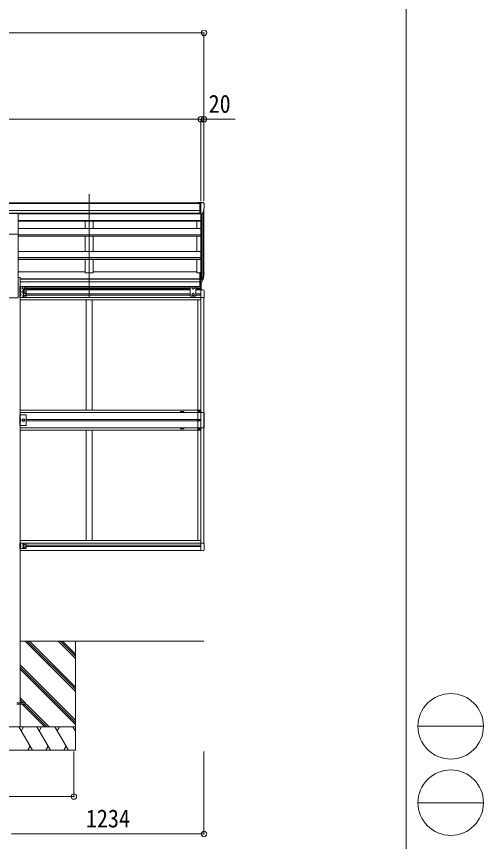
# Model space of a CAD drawing. Units: millimetres at full size. Extents: x -9783 to 9892, y -6828 to 6752.
# Drawn here: x 6897 to 9892, y -2002 to 3290 of the extents above; entities that cross this region are included whole.
import ezdxf
from ezdxf.enums import TextEntityAlignment as Align

# ---------------------------------------------------------------- set-up
doc = ezdxf.new("R2010")
doc.units = ezdxf.units.MM
doc.header["$LTSCALE"] = 35
doc.header["$PDMODE"] = 32
doc.header["$PDSIZE"] = 35
for name, color, linetype, lineweight in [('0-0_0', 7, 'Continuous', 9), ('0-1_本体', 4, 'Continuous', 9), ('0-2_部品', 7, 'Continuous', 9), ('0-8_PARTS2', 2, 'Continuous', 9), ('0-A_寸法', 4, 'Continuous', 9), ('1-1_GLASS', 4, 'Continuous', 9), ('1-2_GLASS_SEAL', 7, 'Continuous', 9), ('1-3_NOTPRINT', 7, 'Continuous', 9), ('F-0_240', 7, 'Continuous', 9)]:
    doc.layers.add(name, color=color, linetype=linetype, lineweight=lineweight)
doc.styles.add('ＭＳ ゴシック', font='')
doc.styles.get('ＭＳ ゴシック').set_extended_font_data('MS Gothic')

msp = doc.modelspace()

# ---------------------------------------------------------------- linework, layer by layer
at = {"layer": '0-0_0'}
for p, q in [((8099.34, -717.27), (6920.34, -717.27)), ((7275.14, -1039.73), (6952.68, -717.27)), ((7275.14, -1025.59), (6966.82, -717.27)), ((7275.14, -1011.45), (6980.96, -717.27)), ((7275.14, -827.6), (7164.81, -717.27)), ((7275.14, -813.46), (7178.95, -717.27)), ((7275.14, -799.32), (7193.1, -717.27)), ((7275.14, -717.27), (7275.14, -1417.27)), ((7275.14, -1223.58), (6920.34, -868.78)), ((7275.14, -1237.72), (6920.34, -882.93)), ((7275.14, -1251.87), (6920.34, -897.07)), ((6952.2, -1112.77), (6920.34, -1080.92)), ((6938.06, -1112.77), (6920.34, -1095.06)), ((6923.92, -1112.77), (6920.34, -1109.2)), ((7078.42, -1267.27), (6932.92, -1121.77)), ((7092.56, -1267.27), (6947.06, -1121.77)), ((7106.7, -1267.27), (6961.2, -1121.77)), ((6475.14, -1267.27), (7275.14, -1267.27)), ((6999.46, -1417.27), (6912.85, -1267.27)), ((6927.85, -1293.26), (6942.86, -1267.27)), ((7114.93, -1417.27), (7028.32, -1267.27)), ((7043.33, -1293.26), (7058.33, -1267.27)), ((7230.4, -1417.27), (7143.79, -1267.27)), ((7158.79, -1293.25), (7173.79, -1267.27)), ((7275.14, -1294.78), (7259.26, -1267.27)), ((7275.14, -1417.27), (6475.14, -1417.27)), ((6984.46, -1391.29), (6969.46, -1417.27)), ((7099.93, -1391.29), (7084.93, -1417.27)), ((7215.4, -1391.29), (7200.4, -1417.27))]:
    msp.add_line(p, q, dxfattribs=at)
at = {"layer": '0-1_本体'}
for p, q in [((8072.84, 2095.71), (2367.84, 2095.71)), ((8072.84, 2090.35), (2367.84, 2090.35)), ((8072.84, 2046.83), (2357.84, 2046.83)), ((8072.84, 2029.16), (2357.84, 2029.16)), ((6907.84, 2026.79), (8072.84, 2026.79)), ((8079.34, 2023.83), (6907.84, 2023.83)), ((7338.34, 2026.79), (7338.34, 2023.83)), ((7388.34, 2026.79), (7388.34, 2023.83)), ((8079.34, 2025.32), (8079.34, 1647.61)), ((8085.34, 2024.8), (8085.34, 1603.17)), ((8095.06, 2040.15), (8095.06, 1621.17)), ((8099.34, 1645.44), (8099.34, 2058.95)), ((8079.34, 1981.87), (6907.84, 1981.87)), ((8079.34, 1980.18), (6907.84, 1980.18)), ((8079.34, 1976.39), (6907.84, 1976.39)), ((7338.34, 1976.39), (7338.34, 1930.97)), ((7388.34, 1976.39), (7388.34, 1930.97)), ((8054.34, 1930.97), (8054.34, 1976.39)), ((8079.34, 1930.97), (6907.84, 1930.97)), ((6907.84, 1486.18), (6907.84, 1893.13)), ((8079.34, 1890.39), (6907.84, 1890.39)), ((8079.34, 1888.7), (6907.84, 1888.7)), ((8079.34, 1881.83), (6907.84, 1881.83)), ((7338.34, 1881.83), (7338.34, 1782.73)), ((7388.34, 1881.83), (7388.34, 1782.73)), ((8054.34, 1782.73), (8054.34, 1881.83)), ((8079.34, 1782.73), (6907.84, 1782.73)), ((8079.34, 1743.59), (6907.84, 1743.59)), ((8079.34, 1741.92), (6907.84, 1741.92)), ((8079.34, 1732.28), (6907.84, 1732.28)), ((7388.34, 1732.28), (7388.34, 1646.78)), ((8054.34, 1646.78), (8054.34, 1732.28)), ((7338.34, 1651.99), (6907.84, 1651.99)), ((8054.34, 1651.99), (7388.34, 1651.99)), ((8072.84, 1646.78), (8054.34, 1646.78)), ((6920.34, 1616.18), (6907.84, 1616.18)), ((6920.34, 1616.18), (6920.34, -1263.82)), ((8072.84, 1607.69), (6920.34, 1607.69)), ((8072.84, 1606.31), (6920.34, 1606.31)), ((8072.84, 1589.13), (6920.34, 1589.13)), ((6907.84, 1486.18), (6822.84, 1486.18))]:
    msp.add_line(p, q, dxfattribs=at)
msp.add_lwpolyline([(7338.34, 1732.28), (7338.34, 1646.78), (7388.34, 1646.78)], dxfattribs=at)
at = {"layer": '0-2_部品'}
for p, q in [((8072.84, 2096.32), (8062.84, 2096.23)), ((8062.84, 2094.71), (8062.84, 2096.23)), ((8072.84, 2024.33), (8072.84, 2096.32)), ((8091.34, 2096.32), (8072.84, 2096.32)), ((8079.34, 2023.33), (8079.34, 2096.32)), ((8091.34, 2096.32), (8093.67, 2096.17)), ((8094.43, 2095.75), (8098.5, 2089.94)), ((8101.34, 2086.95), (8101.34, 2086.32)), ((6822.84, 2027.28), (6907.84, 2027.28)), ((6907.84, 1893.13), (6907.84, 2027.28)), ((8072.84, 2024.33), (8079.34, 2024.33)), ((8079.34, 2023.33), (8084.55, 2023.65)), ((8086.97, 2025.15), (8096.24, 2041.21)), ((6822.84, 1893.13), (6907.84, 1893.13)), ((8072.84, 1647.01), (8072.84, 1585.95)), ((8072.84, 1647.01), (8079.34, 1647.01)), ((8079.34, 1647.01), (8079.34, 1585.13)), ((8072.84, 1608.7), (8079.34, 1608.7)), ((8072.84, 1603.3), (8079.34, 1603.3)), ((8079.34, 1602.3), (8084.48, 1602.3)), ((8079.34, 1600.3), (8084.19, 1600.3)), ((8085.78, 1603.05), (8095.53, 1621.46)), ((8096.95, 1620.97), (8086.79, 1601.8)), ((8094.36, 1604.12), (8086.79, 1586.63)), ((8072.84, 1585.95), (8079.34, 1585.95)), ((8079.34, 1585.13), (8084.19, 1585.13))]:
    msp.add_line(p, q, dxfattribs=at)
at = {"layer": '0-2_部品', "color": 4}
msp.add_line((6955.14, -1112.77), (6900.34, -1112.77), dxfattribs=at)
msp.add_lwpolyline([(6955.14, -1112.77), (6955.14, -1121.77), (6900.34, -1121.77)], dxfattribs=at)
at = {"layer": '0-2_部品'}
for centre, radius, start, end in [((8093.61, 2095.18), 1, 35, 86.5), ((7899.34, 2086.32), 202, 347.09739, 0), ((8098.34, 2086.95), 3, 0, 87), ((8084.37, 2026.65), 3, 273.5, 330), ((8011.39, 1647.42), 88.05, 342.78929, 2.77608), ((8010.68, 1643.14), 89.07, 345.58812, 5.50424), ((8084.19, 1603.3), 3, 270, 330), ((8084.48, 1603.8), 1.5, 270, 330), ((7966.12, 1640.19), 133.22, 344.28698, 356.72013), ((8084.19, 1588.13), 3, 270, 330)]:
    msp.add_arc(centre, radius, start, end, dxfattribs=at)
at = {"layer": '0-8_PARTS2'}
msp.add_line((7363.34, 1488.93), (7363.34, 2151.46), dxfattribs=at)
at = {"layer": '0-A_寸法', "color": 6}
for p, q in [((-3396.66, 3185.28), (8099.34, 3185.28)), ((8099.34, 3185.28), (8099.34, 2104.82)), ((2351.34, 2631.08), (8079.34, 2631.08)), ((8079.34, 2631.08), (8079.34, 2104.82)), ((8079.34, 2631.08), (8099.34, 2631.08)), ((8099.34, 2631.08), (8099.34, 2104.82)), ((8099.34, 2631.08), (8299.34, 2631.08)), ((7265.34, -1713.66), (7265.34, -1424.69)), ((8099.34, -1953.64), (8099.34, -1424.69)), ((6465.34, -1713.66), (7265.34, -1713.66)), ((8099.34, -1953.64), (6865.34, -1953.64))]:
    msp.add_line(p, q, dxfattribs=at)
for p in [(8099.34, 3185.28), (8079.34, 2631.08), (8099.34, 2631.08), (7265.34, -1713.66), (8099.34, -1953.64)]:
    msp.add_point(p, dxfattribs=at)
at = {"layer": '1-1_GLASS'}
for p, q in [((6957.64, 1557.62), (8011.84, 1557.62)), ((6959.62, 1554.12), (8011.84, 1554.12)), ((6959.64, 1545.12), (8011.84, 1545.12)), ((6959.64, 1541.62), (8011.84, 1541.62)), ((8011.84, 1536.62), (6959.64, 1536.62)), ((8079.34, 1557.62), (8043.84, 1557.62)), ((8079.34, 1554.12), (8046.84, 1554.12)), ((8079.34, 1545.12), (8046.84, 1545.12)), ((8079.34, 1541.62), (8046.84, 1541.62)), ((8046.84, 1536.62), (8079.34, 1536.62)), ((8079.34, 1537.11), (8079.34, -136.88)), ((8079.34, 1488.12), (6917.84, 1488.12)), ((6959.64, 1510.62), (8011.84, 1510.62)), ((6959.64, 1501.62), (8011.84, 1501.62)), ((8079.34, 1510.62), (8046.84, 1510.62)), ((8046.84, 1510.62), (8079.34, 1510.62)), ((8079.34, 1501.62), (8046.84, 1501.62)), ((8046.84, 1501.62), (8079.34, 1501.62)), ((8099.34, 1487.92), (8099.34, -87.69)), ((6917.84, 1472.12), (8079.34, 1472.12)), ((7343.34, 1472.61), (7343.34, 764.61)), ((7383.34, 1472.61), (7383.34, 764.61)), ((8059.34, 1472.61), (8059.34, -71.88)), ((7343.34, 635.61), (7343.34, -71.88)), ((7383.34, 635.61), (7383.34, -71.88)), ((6917.84, -71.88), (8079.34, -71.88)), ((6917.84, -87.88), (8079.34, -87.88)), ((6959.64, -101.38), (8079.34, -101.38)), ((6917.84, -136.38), (8079.34, -136.38)), ((6959.64, -110.38), (8079.34, -110.38))]:
    msp.add_line(p, q, dxfattribs=at)
at = {"layer": '1-2_GLASS_SEAL'}
for p, q in [((6917.84, 1558.62), (6917.84, 1523.62)), ((6954.84, 1558.62), (6917.84, 1558.62)), ((6920.34, 1558.62), (6920.34, 1523.62)), ((6920.84, 1546.12), (6920.34, 1546.2)), ((6920.34, 1541.12), (6927.34, 1541.12)), ((6920.84, 1554.12), (6921.65, 1553.97)), ((6920.84, 1546.12), (6921.65, 1546.26)), ((6920.84, 1536.12), (6921.65, 1535.97)), ((6959.84, 1553.62), (6959.84, 1528.62)), ((8015.84, 1558.62), (8011.84, 1554.62)), ((8011.84, 1501.12), (8011.84, 1554.62)), ((8015.84, 1558.62), (8042.84, 1558.62)), ((8029.34, 1557.12), (8022.84, 1553.37)), ((8022.84, 1553.37), (8022.84, 1545.86)), ((8022.84, 1545.86), (8029.34, 1542.11)), ((8035.84, 1553.37), (8029.34, 1557.12)), ((8029.34, 1542.11), (8035.84, 1545.86)), ((8035.84, 1545.86), (8035.84, 1553.37)), ((8042.84, 1558.62), (8046.84, 1554.62)), ((8046.84, 1554.62), (8046.84, 1501.12)), ((8073.84, 1557.62), (8073.84, 1586.96)), ((8079.34, 1537.11), (8079.34, 1586.96)), ((8079.34, 1537.12), (8094.63, 1536.31)), ((8080.84, 1537.11), (8080.84, 1586.14)), ((6954.84, 1523.62), (6917.84, 1523.62)), ((6954.84, 1488.62), (6917.84, 1488.62)), ((6920.84, 1528.12), (6920.34, 1528.2)), ((6920.34, 1523.62), (6920.34, 1488.62)), ((6920.84, 1511.12), (6920.34, 1511.2)), ((6920.34, 1506.12), (6927.34, 1506.12)), ((6920.84, 1493.12), (6920.34, 1493.2)), ((6920.84, 1528.12), (6921.65, 1528.26)), ((6920.84, 1519.12), (6921.65, 1518.97)), ((6920.84, 1511.12), (6921.65, 1511.26)), ((6920.84, 1501.12), (6921.65, 1500.97)), ((6920.84, 1493.12), (6921.65, 1493.26)), ((6959.84, 1518.62), (6959.84, 1493.62)), ((8015.84, 1497.12), (8011.84, 1501.12)), ((8015.84, 1497.12), (8042.84, 1497.12)), ((8042.84, 1497.12), (8046.84, 1501.12)), ((8079.34, 1487.92), (8099.84, 1487.92)), ((8099.84, 1530.82), (8099.84, 1487.92)), ((6917.84, -88.38), (6917.84, -123.38)), ((6954.84, -88.38), (6917.84, -88.38)), ((6920.34, -88.38), (6920.34, -123.38)), ((6920.84, -100.88), (6920.34, -100.8)), ((6920.84, -92.88), (6921.65, -93.03)), ((6920.84, -100.88), (6921.65, -100.74)), ((6959.84, -93.38), (6959.84, -118.38)), ((8079.34, -87.69), (8099.84, -87.69)), ((8099.84, -130.6), (8099.84, -87.69)), ((6954.84, -123.38), (6917.84, -123.38)), ((6920.34, -105.88), (6927.34, -105.88)), ((6920.84, -118.88), (6920.34, -118.8)), ((6920.84, -110.88), (6921.65, -111.03)), ((6920.84, -118.88), (6921.65, -118.74)), ((8079.34, -136.89), (8094.63, -136.09))]:
    msp.add_line(p, q, dxfattribs=at)
for points in [[(6919.96, 1550.12), (6920.59, 1551.3), (6922.82, 1552.42)], [(6919.96, 1550.12), (6920.59, 1548.93), (6922.82, 1547.82)], [(6920.84, 1546.12), (6920.84, 1554.12), (6920.34, 1554.03), (6920.34, 1546.2)], [(6920.34, 1546.12), (6927.34, 1541.12), (6920.34, 1536.12)], [(6920.84, 1528.12), (6920.84, 1536.12), (6920.34, 1536.03), (6920.34, 1528.2)], [(6954.84, 1523.62), (6917.84, 1523.62), (6917.84, 1488.62)], [(6919.96, 1532.12), (6920.59, 1533.3), (6922.82, 1534.42)], [(6919.96, 1532.12), (6920.59, 1530.93), (6922.82, 1529.82)], [(6919.96, 1515.12), (6920.59, 1516.3), (6922.82, 1517.42)], [(6919.96, 1515.12), (6920.59, 1513.93), (6922.82, 1512.82)], [(6919.96, 1497.12), (6920.59, 1498.3), (6922.82, 1499.42)], [(6919.96, 1497.12), (6920.59, 1495.93), (6922.82, 1494.82)], [(6920.84, 1511.12), (6920.84, 1519.12), (6920.34, 1519.03), (6920.34, 1511.2)], [(6920.34, 1511.12), (6927.34, 1506.12), (6920.34, 1501.12)], [(6920.84, 1493.12), (6920.84, 1501.12), (6920.34, 1501.03), (6920.34, 1493.2)], [(8022.84, 1502.36), (8022.84, 1509.87), (8029.34, 1513.62)], [(8035.84, 1502.36), (8029.34, 1498.61), (8022.84, 1502.36)], [(8029.34, 1513.62), (8035.84, 1509.87), (8035.84, 1502.36)], [(6919.96, -96.88), (6920.59, -95.7), (6922.82, -94.58)], [(6919.96, -96.88), (6920.59, -98.07), (6922.82, -99.18)], [(6920.84, -100.88), (6920.84, -92.88), (6920.34, -92.97), (6920.34, -100.8)], [(6920.34, -100.88), (6927.34, -105.88), (6920.34, -110.88)], [(6919.96, -114.88), (6920.59, -113.7), (6922.82, -112.58)], [(6919.96, -114.88), (6920.59, -116.07), (6922.82, -117.18)], [(6920.84, -118.88), (6920.84, -110.88), (6920.34, -110.97), (6920.34, -118.8)]]:
    msp.add_lwpolyline(points, dxfattribs=at)
for points in [[(6942.84, 1542.11), (6936.34, 1545.86), (6936.34, 1553.37), (6942.84, 1557.12), (6949.34, 1553.37), (6949.34, 1545.86)], [(6949.84, 1498.61), (6943.34, 1502.36), (6943.34, 1509.87), (6949.84, 1513.62), (6956.34, 1509.87), (6956.34, 1502.36)], [(6949.84, -113.39), (6943.34, -109.64), (6943.34, -102.13), (6949.84, -98.38), (6956.34, -102.13), (6956.34, -109.64)]]:
    msp.add_lwpolyline(points, close=True, dxfattribs=at)
for centre, radius in [((6942.84, 1549.62), 8.5), ((6942.84, 1549.62), 7.5), ((6942.84, 1549.62), 6.5), ((6942.84, 1532.62), 4.25), ((8029.34, 1549.62), 8.5), ((8029.34, 1549.62), 7.5), ((8029.34, 1549.62), 6.5), ((6949.84, 1506.12), 8.5), ((6949.84, 1506.12), 7.5), ((6949.84, 1506.12), 6.5), ((8029.34, 1506.12), 8.5), ((8029.34, 1506.12), 7.5), ((8029.34, 1506.12), 6.5), ((6949.84, -105.88), 8.5), ((6949.84, -105.88), 7.5), ((6949.84, -105.88), 6.5)]:
    msp.add_circle(centre, radius, dxfattribs=at)
for centre, radius, start, end in [((6921.49, 1553.09), 0.9, 32.05588, 80), ((6921.49, 1547.14), 0.9, 280, 327.94412), ((6921.49, 1535.09), 0.9, 32.05588, 80), ((6916.74, 1550.12), 6.5, 327.94412, 32.05588), ((6916.74, 1532.12), 6.5, 327.94412, 32.05588), ((6949.84, 1541.12), 4.25, 173.70569, 85.23923), ((6954.84, 1553.62), 5, 0, 90), ((8094.34, 1530.82), 5.5, 0, 87), ((6921.49, 1529.14), 0.9, 280, 327.94412), ((6921.49, 1518.09), 0.9, 32.05588, 80), ((6921.49, 1512.14), 0.9, 280, 327.94412), ((6921.49, 1500.09), 0.9, 32.05588, 80), ((6921.49, 1494.14), 0.9, 280, 327.94412), ((6916.74, 1515.12), 6.5, 327.94412, 32.05588), ((6916.74, 1497.12), 6.5, 327.94412, 32.05588), ((6942.84, 1514.62), 4.25, 353.70569, 265.23923), ((6942.84, 1497.62), 4.25, 94.76077, 6.29431), ((6954.84, 1528.62), 5, 270, 0), ((6954.84, 1518.62), 5, 0, 90), ((6954.84, 1493.62), 5, 270, 0), ((6921.49, -93.91), 0.9, 32.05588, 80), ((6921.49, -99.86), 0.9, 280, 327.94412), ((6916.74, -96.88), 6.5, 327.94412, 32.05588), ((6942.84, -97.38), 4.25, 353.70569, 265.23923), ((6954.84, -93.38), 5, 0, 90), ((6921.49, -111.91), 0.9, 32.05588, 80), ((6921.49, -117.86), 0.9, 280, 327.94412), ((6916.74, -114.88), 6.5, 327.94412, 32.05588), ((6942.84, -114.38), 4.25, 94.76077, 6.29431), ((6954.84, -118.38), 5, 270, 0), ((8094.34, -130.6), 5.5, 273, 0)]:
    msp.add_arc(centre, radius, start, end, dxfattribs=at)
at = {"layer": '1-3_NOTPRINT', "color": 4}
for p, q in [((6917.84, 764.61), (8079.34, 764.61)), ((6917.84, 749.12), (8079.34, 749.12)), ((6959.84, 704.61), (8079.34, 704.61)), ((8079.34, 695.61), (6959.84, 695.61)), ((8079.34, 651.12), (6917.84, 651.12)), ((6917.84, 635.61), (8079.34, 635.61))]:
    msp.add_line(p, q, dxfattribs=at)
at = {"layer": '1-3_NOTPRINT'}
for p, q in [((8066.84, 758.61), (8065.84, 758.61)), ((8069.84, 757.61), (8070.84, 757.61)), ((6954.84, 735.62), (6917.84, 735.62)), ((6920.34, 735.62), (6920.34, 665.62)), ((6920.84, 705.62), (6920.34, 705.7)), ((6920.34, 705.62), (6927.34, 700.62)), ((6920.34, 700.62), (6927.34, 700.62)), ((6920.34, 695.62), (6927.34, 700.62)), ((6920.84, 713.62), (6921.65, 713.47)), ((6920.84, 705.62), (6921.65, 705.76)), ((6920.84, 695.62), (6921.65, 695.47)), ((6959.84, 670.62), (6959.84, 730.62)), ((8068.11, 699.7), (8067.29, 699.7)), ((8070.57, 700.52), (8071.39, 700.52)), ((6920.84, 687.62), (6920.34, 687.7)), ((6920.84, 687.62), (6921.65, 687.76)), ((8066.84, 641.61), (8065.84, 641.61)), ((8069.84, 642.61), (8070.84, 642.61))]:
    msp.add_line(p, q, dxfattribs=at)
at = {"layer": '1-3_NOTPRINT', "color": 4}
for points in [[(7949.34, 751.11), (7969.34, 751.11), (7969.34, 756.11), (7949.34, 756.11)], [(7949.34, 649.11), (7969.34, 649.11), (7969.34, 644.11), (7949.34, 644.11)]]:
    msp.add_lwpolyline(points, close=True, dxfattribs=at)
at = {"layer": '1-3_NOTPRINT'}
for points in [[(8065.84, 758.61), (8065.84, 757.61), (8066.84, 757.61)], [(8068.84, 759.61), (8068.84, 760.61), (8067.84, 760.61), (8067.84, 759.61)], [(8067.84, 756.61), (8067.84, 755.61), (8068.84, 755.61), (8068.84, 756.61)], [(8070.84, 757.61), (8070.84, 758.61), (8069.84, 758.61)], [(8079.34, 749.11), (8100.04, 749.11), (8100.04, 651.11), (8079.34, 651.11)], [(6954.84, 665.62), (6917.84, 665.62), (6917.84, 735.62)], [(6919.96, 709.62), (6920.59, 710.8), (6922.82, 711.92)], [(6919.96, 709.62), (6920.59, 708.43), (6922.82, 707.32)], [(6919.96, 691.62), (6920.59, 692.8), (6922.82, 693.92)], [(6919.96, 691.62), (6920.59, 690.43), (6922.82, 689.32)], [(6920.84, 705.62), (6920.84, 713.62), (6920.34, 713.53), (6920.34, 705.7)], [(6920.84, 687.62), (6920.84, 695.62), (6920.34, 695.53), (6920.34, 687.7)], [(8067.29, 699.7), (8067.29, 700.52), (8068.11, 700.52)], [(8068.93, 701.34), (8068.93, 702.16), (8069.75, 702.16), (8069.75, 701.34)], [(8069.75, 698.88), (8069.75, 698.06), (8068.93, 698.06), (8068.93, 698.88)], [(8071.39, 700.52), (8071.39, 699.7), (8070.57, 699.7)], [(8065.84, 641.61), (8065.84, 642.61), (8066.84, 642.61)], [(8067.84, 643.61), (8067.84, 644.61), (8068.84, 644.61), (8068.84, 643.61)], [(8068.84, 640.61), (8068.84, 639.61), (8067.84, 639.61), (8067.84, 640.61)], [(8070.84, 642.61), (8070.84, 641.61), (8069.84, 641.61)]]:
    msp.add_lwpolyline(points, dxfattribs=at)
msp.add_lwpolyline([(6935.34, 700.62), (6939.09, 694.12), (6946.6, 694.12), (6950.35, 700.62), (6946.6, 707.12), (6939.09, 707.12)], close=True, dxfattribs=at)
for centre, radius in [((8068.34, 758.11), 5.9), ((6942.84, 700.62), 8.5), ((6942.84, 700.62), 7.5), ((6942.84, 700.62), 6.5), ((6942.84, 700.62), 5.5), ((8069.34, 700.11), 3.75), ((8068.34, 642.11), 5.9)]:
    msp.add_circle(centre, radius, dxfattribs=at)
for centre, radius, start, end in [((8066.84, 759.61), 1, 270, 0), ((8066.84, 756.61), 1, 0, 90), ((8069.84, 759.61), 1, 180, 270), ((8069.84, 756.61), 1, 90, 180), ((6921.49, 712.59), 0.9, 32.05588, 80), ((6921.49, 706.64), 0.9, 280, 327.94412), ((6921.49, 694.59), 0.9, 32.05588, 80), ((6921.49, 688.64), 0.9, 280, 327.94412), ((6916.74, 709.62), 6.5, 327.94412, 32.05588), ((6916.74, 691.62), 6.5, 327.94412, 32.05588), ((6954.84, 730.62), 5, 0, 90), ((8068.11, 701.34), 0.82, 270, 0), ((8068.11, 698.88), 0.82, 0, 90), ((8070.57, 701.34), 0.82, 180, 270), ((8070.57, 698.88), 0.82, 90, 180), ((6954.84, 670.62), 5, 270, 0), ((8066.84, 643.61), 1, 270, 0), ((8066.84, 640.61), 1, 0, 90), ((8069.84, 643.61), 1, 180, 270), ((8069.84, 640.61), 1, 90, 180)]:
    msp.add_arc(centre, radius, start, end, dxfattribs=at)
at = {"layer": 'F-0_240', "color": 5}
msp.add_line((9396.97, 6751.9), (9396.97, -6828.1), dxfattribs=at)
at = {"layer": 'F-0_240', "color": 4}
for p, q in [((9471.77, -1263.1), (9891.77, -1263.1)), ((9471.77, -1753.1), (9891.77, -1753.1))]:
    msp.add_line(p, q, dxfattribs=at)
for centre in [(9681.77, -1263.1), (9681.77, -1753.1)]:
    msp.add_circle(centre, 210, dxfattribs=at)

# ---------------------------------------------------------------- texts
at = {"layer": '0-A_寸法', "color": 7, "style": 'ＭＳ ゴシック', "width": 0.9}
for s, p in [('20', (8129.34, 2638.08)), ('1234', (7342.34, -1946.64))]:
    msp.add_text(s, height=115.5, dxfattribs=at).set_placement(p, align=Align.BOTTOM_LEFT)

doc.saveas('drawing.dxf')
